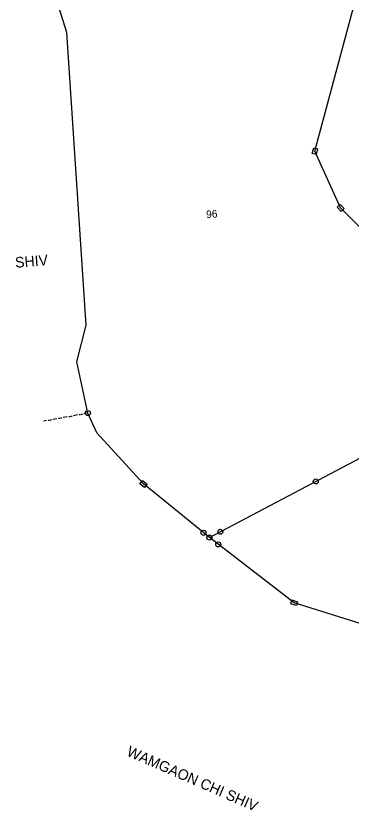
# Model space of a CAD drawing. Header units: metres. Extents: x 307122 to 311809, y 1926082 to 1930533.
# Drawn here: x 309515 to 309923, y 1926760 to 1927720 of the extents above; entities that cross this region are included whole.
import ezdxf

# ---------------------------------------------------------------- set-up
doc = ezdxf.new("R2010")
doc.units = ezdxf.units.M
doc.linetypes.add('DIVIDE', pattern=[1.25, 0.5, -0.25, 0, -0.25, 0, -0.25])
for name, color, linetype in [('POLY_PARCEL', 6, 'Continuous'), ('TEXT_MAPOUT', 7, 'Continuous'), ('TEXT_PARCEL', 7, 'Continuous'), ('V_BOUND_LINE', 7, 'Continuous'), ('V_DIVIDE_LINE', 7, 'DIVIDE')]:
    doc.layers.add(name, color=color, linetype=linetype)
doc.styles.add('TEXT_MAP', font='')
doc.styles.get('TEXT_MAP').set_extended_font_data('Kruti Dev 050')

msp = doc.modelspace()

# ---------------------------------------------------------------- linework, layer by layer
for points in [[(309873.58, 1927553.78), (309875.43, 1927560.63), (309880.17, 1927559.35), (309878.32, 1927552.5)], [(309907.2, 1927492.3), (309912.21, 1927487.27), (309908.74, 1927483.8), (309903.72, 1927488.83)], [(309668.26, 1927158.53), (309673.77, 1927154.05), (309670.67, 1927150.24), (309665.16, 1927154.72)], [(309849.1, 1927014.18), (309855.87, 1927012.05), (309854.4, 1927007.37), (309847.63, 1927009.5)]]:
    msp.add_lwpolyline(points, close=True)
for centre in [(309602.29, 1927240.1), (309877.81, 1927157.38), (309742.01, 1927095.37), (309762.41, 1927096.54), (309749.16, 1927089.56), (309759.94, 1927081.28)]:
    msp.add_circle(centre, 3.04)
at = {"layer": 'POLY_PARCEL'}
for p, q in [((309876.88, 1927556.57), (309952.32, 1927838.89)), ((309907.97, 1927488.05), (309876.88, 1927556.57)), ((309990.65, 1927405.13), (309907.97, 1927488.05)), ((309749.16, 1927089.56), (309939.63, 1927189.97))]:
    msp.add_line(p, q, dxfattribs=at)
at = {"layer": 'V_BOUND_LINE'}
for p, q in [((309576.65, 1927700), (309560.87, 1927751.56)), ((309600.28, 1927346.45), (309576.65, 1927700)), ((309588.88, 1927302.05), (309600.28, 1927346.45)), ((309602.29, 1927240.1), (309588.88, 1927302.05)), ((309612.86, 1927216.01), (309602.29, 1927240.1)), ((309669.47, 1927154.39), (309612.86, 1927216.01)), ((309749.16, 1927089.56), (309669.47, 1927154.39)), ((309851.75, 1927010.78), (309749.16, 1927089.56)), ((309978.26, 1926970.98), (309851.75, 1927010.78))]:
    msp.add_line(p, q, dxfattribs=at)
at = {"layer": 'V_DIVIDE_LINE', "ltscale": 10}
msp.add_line((309602.29, 1927240.1), (309548.36, 1927230.27), dxfattribs=at)

# ---------------------------------------------------------------- texts
at = {"layer": 'TEXT_MAPOUT'}
for s, height, rotation, p in [('SHIV', 12.75, 4.68931, (309514.67, 1927415.7)), ('WAMGAON CHI SHIV', 12.7496, 336.40746, (309648.12, 1926826.37))]:
    msp.add_text(s, height=height, rotation=rotation, dxfattribs=at).set_placement(p)
at = {"layer": 'TEXT_PARCEL', "style": 'TEXT_MAP'}
msp.add_text('96', height=9.18, rotation=4.68931, dxfattribs=at).set_placement((309745.65, 1927475.54))

doc.saveas('drawing.dxf')
